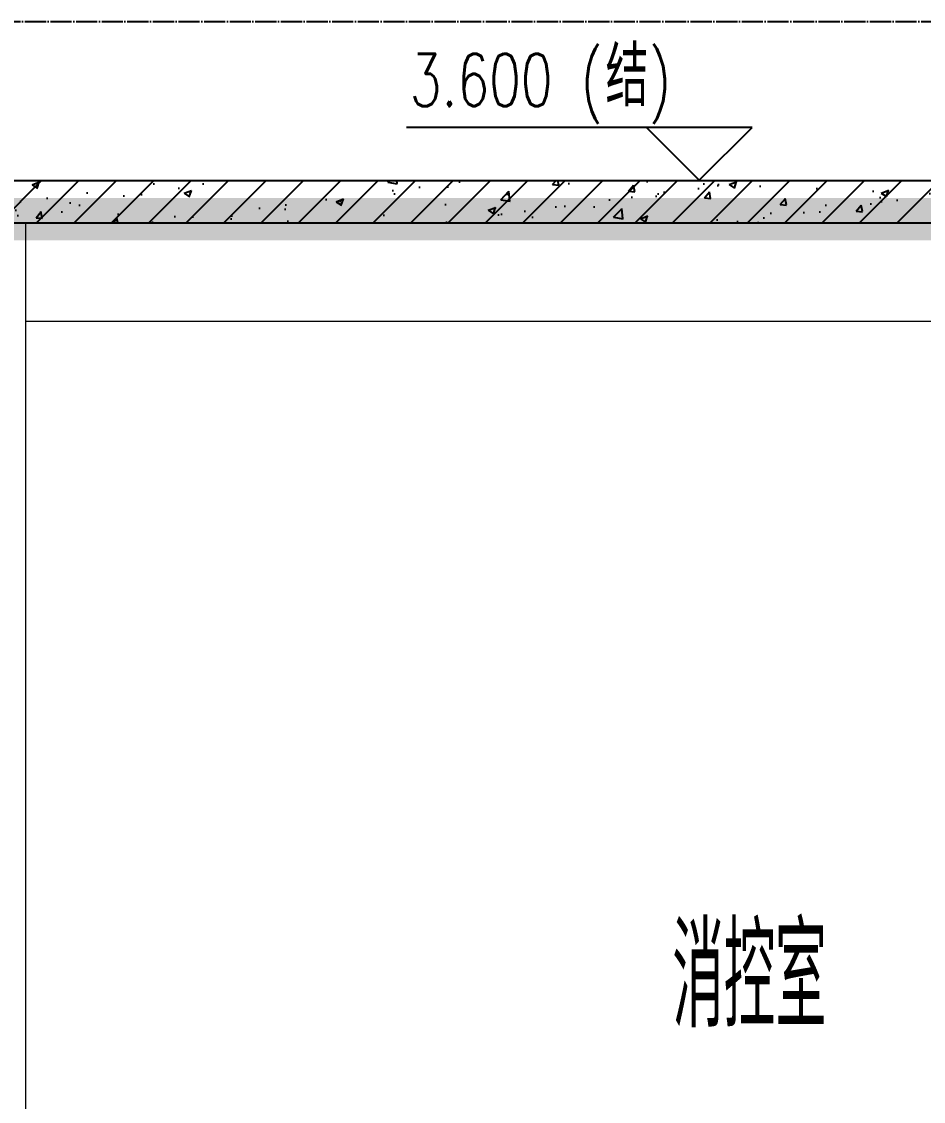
# Model space of a CAD drawing. Extents: x -202236 to 1002404, y -663931 to 1550022.
# Drawn here: x -122051 to -119494, y -330069 to -327009 of the extents above; entities that cross this region are included whole.
import ezdxf

# ---------------------------------------------------------------- set-up
doc = ezdxf.new("R2010")
doc.units = 0
doc.linetypes.add('DOTE', pattern=[2.42, 2, -0.2, 0.02, -0.2])
for name, color, linetype in [('20剖面图$0$PUB_HATCH', 8, 'Continuous'), ('A-AXIS-D', 1, 'Continuous'), ('A-AXIS-DOTE', 14, 'DOTE'), ('A-AXIS-ELEV', 4, 'Continuous'), ('A-TEXT', 61, 'Continuous'), ('AS-COLN', 6, 'Continuous'), ('PUB_HATCH', 8, 'Continuous'), ('PUB_TEXT', 7, 'Continuous')]:
    doc.layers.add(name, color=color, linetype=linetype)
doc.layers.add('A-WALL-HATCH', color=8, linetype='Continuous', lineweight=13)
doc.styles.add('_TCH_DIM', font='SIMPLEX', dxfattribs={"bigfont": 'GBCBIG'})
doc.styles.add('_TCH_SPACE', font='SIMPLEX', dxfattribs={"height": 5, "bigfont": 'GBCBIG'})

# ---------------------------------------------------------------- blocks, each defined once
blk = doc.blocks.new('20250913160636')
at = {"layer": '20剖面图$0$PUB_HATCH'}
h = blk.add_hatch(dxfattribs=at)
h.set_pattern_fill('钢筋混凝土', color=256, scale=30, style=0)
h.set_pattern_definition([(45, (105073.32, 293750.14), (-53.033009, 53.033009), []), (50, (105073.32, 293750.14), (215.17805, -18.82564), [22.5, -247.5]), (355, (105073.32, 293750.14), (-41.6254, 225.65764), [18, -198]), (100.4514, (105091.25, 293748.57), (173.55281, 206.83186), [19.12206, -210.34263]), (46.1842, (105073.32, 293810.14), (320.17231, -49.6557), [33.75, -371.25]), (96.6356, (105100, 293806), (280.3988, 292.23536), [28.6831, -315.5139]), (351.1842, (105073.32, 293810.14), (280.3986, 292.23558), [27, -297]), (21, (105103.32, 293795.14), (179.07212, -120.78567), [22.5, -247.5]), (326, (105103.32, 293795.14), (72.9946, 217.54501), [18, -198]), (71.4514, (105118.24, 293785.07), (252.06679, 96.75915), [19.12206, -210.34263]), (37.5, (105073.32, 293750.14), (3.647957, 99.868156), [0, -195.6, 0, -201, 0, -198.75]), (7.5, (105073.32, 293750.14), (78.92086, 118.323514), [0, -114.6, 0, -191.1, 0, -75.75]), (327.5, (105006.42, 293750.14), (160.14673, -6.766462), [0, -75, 0, -234, 0, -310.5]), (317.5, (104976.42, 293750.14), (174.95585, 30.031495), [0, -97.5, 0, -155.4, 0, -220.5])])
h.paths.add_polyline_path([(100, -1190), (4550, -1190), (4550, -1070), (100, -1070)])
at = {"layer": 'PUB_HATCH'}
blk.add_hatch(color=256, dxfattribs=at).paths.add_polyline_path([(4550, -1240), (4550, -1120), (150, -1120), (150, -1240)])
at = {"layer": 'A-AXIS-ELEV'}
for p, q in [((2360, -919.8), (1380, -919.8)), ((2210, -1069.8), (2060, -919.8)), ((2210, -1069.8), (2360, -919.8))]:
    blk.add_line(p, q, dxfattribs=at)
at = {"layer": 'A-WALL-HATCH'}
for p, q in [((300, -1190), (300, -4670)), ((4200, -1470), (300, -1470))]:
    blk.add_line(p, q, dxfattribs=at)
at = {"layer": 'AS-COLN'}
for p, q in [((100, -1070), (4550, -1070)), ((100, -1190), (4550, -1190))]:
    blk.add_line(p, q, dxfattribs=at)
at = {"layer": 'A-TEXT', "style": '_TCH_SPACE', "width": 0.7}
blk.add_text('消控室', height=289.36, dxfattribs=at).set_placement((2133.5, -3470))
at = {"layer": 'PUB_TEXT', "style": '_TCH_DIM', "width": 0.705882}
for s, height, p in [('(', 148.8, (1874, -860)), (')', 148.8, (2066.9, -860)), ('3.600', 148.75, (1389, -860))]:
    blk.add_text(s, height=height, dxfattribs=at).set_placement(p)
at = {"layer": 'PUB_TEXT', "style": '_TCH_DIM'}
blk.add_text('结', height=168.8, dxfattribs=at).set_placement((1944, -860))

msp = doc.modelspace()

# ---------------------------------------------------------------- linework, layer by layer
at = {"layer": 'A-AXIS-DOTE', "ltscale": 30}
for p, q in [((-124582.48, -327008.65), (-114235.75, -327008.65)), ((-124582.48, -327458.65), (-114235.75, -327458.65))]:
    msp.add_line(p, q, dxfattribs=at)

# ---------------------------------------------------------------- next in the draw order: block references
at = {"layer": 'A-AXIS-D', "ltscale": 800}
msp.add_blockref('20250913160636', (-122339.23, -326388.65), dxfattribs=at)

doc.saveas('drawing.dxf')
